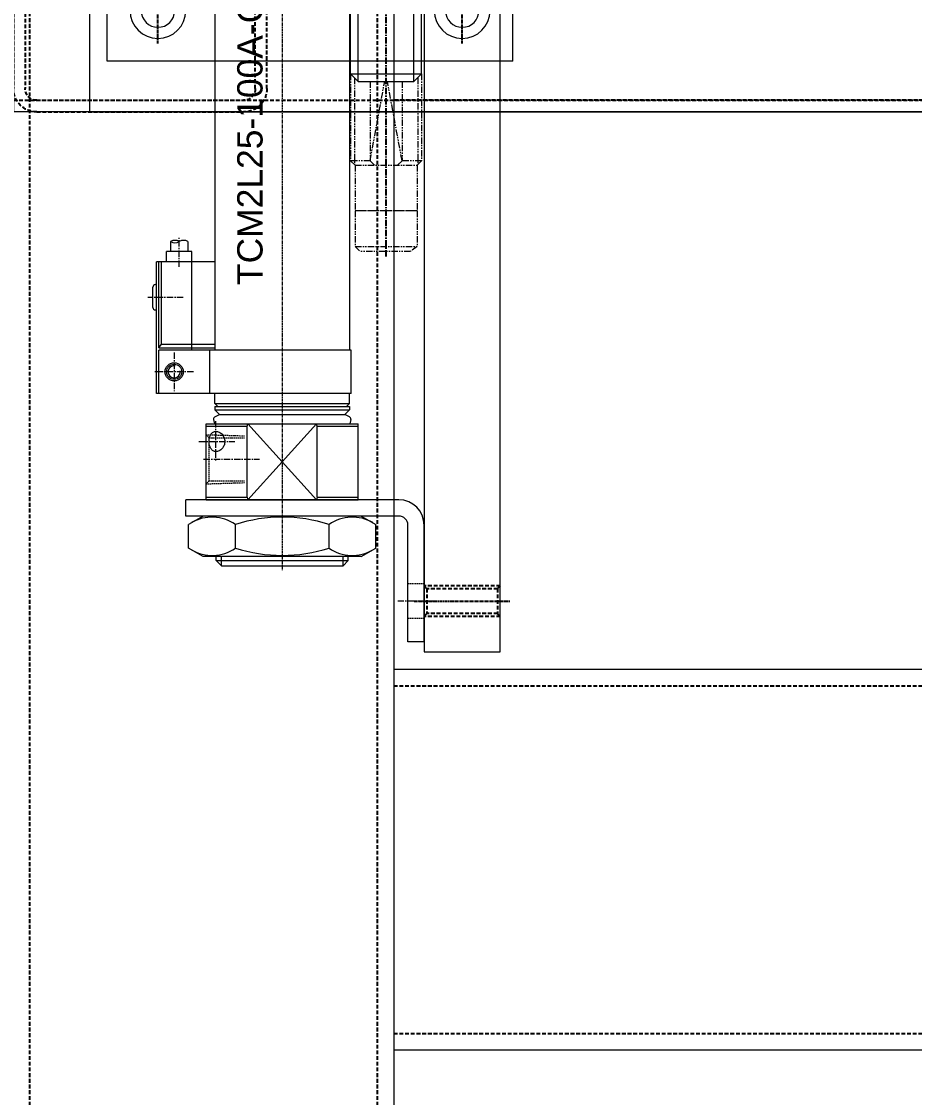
# Model space of a CAD drawing. Header units: millimetres. Extents: x -32759 to 129432, y 390 to 54305.
# Drawn here: x 32644.6 to 32820.7, y 24282.5 to 24494.8 of the extents above; entities that cross this region are included whole.
import ezdxf

# ---------------------------------------------------------------- set-up
doc = ezdxf.new("R2010")
doc.units = ezdxf.units.MM
for name, pattern in [('CENTER', [2, 1.25, -0.25, 0.25, -0.25]), ('HIDDEN', [0.375, 0.25, -0.125]), ('PHANTOM', [2.5, 1.25, -0.25, 0.25, -0.25, 0.25, -0.25])]:
    doc.linetypes.add(name, pattern=pattern)
doc.layers.add('_BODY', color=7, linetype='Continuous', lineweight=13)
doc.layers.add('CL', color=1, linetype='CENTER')
doc.layers.add('HL', color=2, linetype='HIDDEN')
doc.styles.get("Standard").update_dxf_attribs({"font": 'arial.ttf'})
doc.dimstyles.new('AM_ISO$0', dxfattribs={"dimtxt": 3.5, "dimasz": 3.5, "dimexe": 1, "dimexo": 1, "dimgap": 1.5, "dimtad": 1, "dimdsep": 46, "dimtxsty": 'Standard', "dimcen": 0, "dimclrd": 256, "dimclre": 256, "dimclrt": 2, "dimadec": 0, "dimazin": 2, "dimtp": 0.1, "dimtm": 0.1, "dimtfac": 0.71, "dimtdec": 3, "dimtmove": 0, "dimatfit": 3, "dimfxl": 1, "dimlwd": -1, "dimlwe": -1, "dimarcsym": 1})

# ---------------------------------------------------------------- blocks, each defined once
blk = doc.blocks.new('r6ewet')
at = {"ltscale": 0.5}
for p, q in [((205552.73, 30224.74), (205552.73, 30649.74)), ((205552.73, 30649.74), (205627.73, 30649.74)), ((205627.73, 30649.74), (205627.73, 30224.74)), ((205627.73, 30224.74), (205552.73, 30224.74))]:
    blk.add_line(p, q, dxfattribs=at)
at = {"layer": 'HL', "ltscale": 3}
for p, q in [((205555.93, 30224.74), (205555.93, 30649.74)), ((205624.53, 30224.74), (205624.53, 30649.74))]:
    blk.add_line(p, q, dxfattribs=at)
blk = doc.blocks.new('yiiyik')
at = {"ltscale": 0.5}
blk.add_line((205215.39, 28869.14), (202315.39, 28869.14), dxfattribs=at)
at = {"layer": 'HL', "ltscale": 3}
for p, q in [((202315.39, 28865.94), (205215.39, 28865.94)), ((202315.39, 28797.34), (205215.39, 28797.34))]:
    blk.add_line(p, q, dxfattribs=at)
blk = doc.blocks.new('6WRR')
at = {"ltscale": 0.5}
for p, q in [((212221.53, 14888.67), (211796.53, 14888.67)), ((211796.53, 14888.67), (211796.53, 14838.67)), ((212221.53, 14888.67), (212221.53, 14838.67)), ((211796.53, 14838.67), (212221.53, 14838.67))]:
    blk.add_line(p, q, dxfattribs=at)
at = {"layer": 'HL', "ltscale": 3}
for p, q in [((211796.53, 14886.37), (212221.53, 14886.37)), ((211796.53, 14840.97), (212221.53, 14840.97))]:
    blk.add_line(p, q, dxfattribs=at)
blk = doc.blocks.new('78544')
at = {"color": 0}
for name, p in [('r6ewet', (-14728.42, -7180.69)), ('yiiyik', (-12321.08, -5825.08))]:
    blk.add_blockref(name, p, dxfattribs=at)
at = {"rotation": 270}
blk.add_blockref('6WRR', (176170.65, 235265.59), dxfattribs=at)
blk = doc.blocks.new('GFI8LL')
at = {"ltscale": 0.5}
for p, q in [((198261.18, 20198.69), (198261.18, 19808.69)), ((198261.18, 20198.69), (198311.18, 20198.69)), ((198311.18, 19808.69), (198311.18, 20198.69)), ((198311.18, 19808.69), (198261.18, 19808.69))]:
    blk.add_line(p, q, dxfattribs=at)
at = {"layer": 'HL', "ltscale": 3}
for p, q in [((198263.48, 19808.69), (198263.48, 20198.69)), ((198308.88, 19808.69), (198308.88, 20198.69))]:
    blk.add_line(p, q, dxfattribs=at)
blk = doc.blocks.new('56e43')
at = {"layer": 'HL', "ltscale": 3}
for p, q in [((237551.98, 2183.25), (237592.78, 2183.25)), ((237551.98, 2180.95), (237592.78, 2180.95)), ((237547.38, 2137.85), (237547.38, 2178.65)), ((237549.68, 2137.85), (237549.68, 2178.65)), ((237595.08, 2178.65), (237595.08, 2137.85)), ((237597.38, 2178.65), (237597.38, 2137.85)), ((237592.78, 2135.55), (237551.98, 2135.55)), ((237592.78, 2133.25), (237551.98, 2133.25))]:
    blk.add_line(p, q, dxfattribs=at)
for centre, radius, start, end in [((237551.98, 2178.65), 4.6, 90, 180), ((237592.78, 2178.65), 4.6, 0, 90), ((237551.98, 2178.65), 2.3, 90, 180), ((237592.78, 2178.65), 2.3, 0, 90), ((237551.98, 2137.85), 4.6, 180, 270), ((237551.98, 2137.85), 2.3, 180, 270), ((237592.78, 2137.85), 4.6, 270, 0), ((237592.78, 2137.85), 2.3, 270, 0)]:
    blk.add_arc(centre, radius, start, end, dxfattribs=at)
blk = doc.blocks.new('65733')
at = {"ltscale": 0.5}
for p, q in [((198569.73, 18208.05), (198569.73, 18568.05)), ((198999.73, 18208.05), (198569.73, 18208.05))]:
    blk.add_line(p, q, dxfattribs=at)
blk = doc.blocks.new('56E4T3')
for name, p in [('GFI8LL', (308.55, 0)), ('65733', (0, 1615.64))]:
    blk.add_blockref(name, p)
at = {"color": 0, "rotation": 90}
blk.add_blockref('56e43', (200752.98, -217738.69), dxfattribs=at)
blk = doc.blocks.new('78werwty')
at = {"ltscale": 0.5}
for radius in [5.5, 3.3]:
    blk.add_circle((232333.98, 37817.89), radius, dxfattribs=at)
at = {"layer": 'CL', "ltscale": 0.5}
for p, q in [((232333.98, 37824.39), (232333.98, 37811.39)), ((232327.48, 37817.89), (232340.48, 37817.89))]:
    blk.add_line(p, q, dxfattribs=at)
blk = doc.blocks.new('689341Q3R')
at = {"ltscale": 0.5}
blk.add_circle((238522.48, 30112.96), 2.75, dxfattribs=at)
at = {"layer": 'CL', "ltscale": 0.5}
for p, q in [((238522.48, 30107.21), (238522.48, 30118.71)), ((238528.23, 30112.96), (238516.73, 30112.96))]:
    blk.add_line(p, q, dxfattribs=at)
at = {"layer": 'HL', "ltscale": 3}
blk.add_circle((238522.48, 30112.96), 4.75, dxfattribs=at)
blk = doc.blocks.new('67SRWRW')
at = {"ltscale": 0.5}
for p, q in [((237743.8, 30414.41), (237743.8, 30334.41)), ((237743.8, 30414.41), (237923.8, 30414.41)), ((237923.8, 30414.41), (237923.8, 30334.41)), ((237743.8, 30334.41), (237923.8, 30334.41))]:
    blk.add_line(p, q, dxfattribs=at)
for radius in [26, 20]:
    blk.add_circle((237833.8, 30374.41), radius, dxfattribs=at)
at = {"layer": 'CL', "ltscale": 0.5}
for p, q in [((237833.8, 30346.59), (237833.8, 30402.23)), ((237805.98, 30374.41), (237861.62, 30374.41))]:
    blk.add_line(p, q, dxfattribs=at)
for name, p in [('78werwty', (5419.82, -7413.48)), ('78werwty', (5579.82, -7413.48)), ('689341Q3R', (-713.68, 287.46)), ('689341Q3R', (-663.68, 287.46)), ('689341Q3R', (-713.68, 235.46)), ('689341Q3R', (-663.68, 235.46)), ('78werwty', (5419.82, -7473.48)), ('78werwty', (5579.82, -7473.48))]:
    blk.add_blockref(name, p)
blk = doc.blocks.new('t7weyey')
at = {"layer": 'CL', "ltscale": 0.5}
blk.add_line((242452.53, 30400.23), (242433.53, 30400.23), dxfattribs=at)
at = {"layer": 'HL', "ltscale": 3}
for p, q in [((242435.53, 30403.23), (242436.07, 30402.69)), ((242435.53, 30403.23), (242450.53, 30403.23)), ((242436.07, 30402.69), (242436.07, 30397.77)), ((242436.07, 30402.69), (242449.99, 30402.69)), ((242449.99, 30402.69), (242450.53, 30403.23)), ((242449.99, 30402.69), (242449.99, 30397.77)), ((242435.53, 30397.23), (242436.07, 30397.77)), ((242436.07, 30397.77), (242449.99, 30397.77)), ((242449.99, 30397.77), (242450.53, 30397.23)), ((242435.53, 30397.23), (242450.53, 30397.23))]:
    blk.add_line(p, q, dxfattribs=at)
blk = doc.blocks.new('ITYRT')
at = {"ltscale": 0.5}
for p, q in [((239043.15, 30458.73), (239448.15, 30458.73)), ((239043.15, 30443.73), (239043.15, 30458.73)), ((239265.15, 30443.73), (239043.15, 30443.73))]:
    blk.add_line(p, q, dxfattribs=at)
at = {"rotation": 270}
blk.add_blockref('t7weyey', (208652.91, 272894.26), dxfattribs=at)
blk = doc.blocks.new('ORDERNO')
at = {"color": 3}
blk.add_attdef('ORDER', (0, 0), '', height=5, dxfattribs=at)
blk = doc.blocks.new('TTJTJ')
at = {"color": 2, "linetype": 'CENTER'}
for p, q in [((239108.7, 31659.68), (239108.7, 31666.68)), ((239094.05, 31657.68), (239094.05, 31665.28)), ((239097.85, 31661.48), (239090.25, 31661.48)), ((239114.75, 31660.48), (239120.75, 31660.48)), ((239080.3, 31656.61), (239080.3, 31649.51)), ((239076.8, 31655.68), (239076.8, 31644.63)), ((239084.3, 31653.31), (239076.3, 31653.31)), ((239048.8, 31610.18), (239048.8, 31617.38))]:
    blk.add_line(p, q, dxfattribs=at)
for p, q in [((239089.75, 31664.98), (239115.75, 31664.98)), ((239089.75, 31653.48), (239089.75, 31664.98)), ((239106.25, 31665.18), (239106.25, 31664.98)), ((239106.75, 31665.68), (239110.75, 31665.68)), ((239111.25, 31665.18), (239111.25, 31664.98)), ((239115.75, 31653.48), (239115.75, 31664.98)), ((239089.8, 31626.58), (239089.8, 31664.48)), ((239089.8, 31664.48), (239098.3, 31664.48)), ((239098.3, 31626.58), (239098.3, 31664.48)), ((239098.75, 31664.48), (239115.75, 31664.48)), ((239098.75, 31664.48), (239099.5, 31663.98)), ((239098.75, 31664.48), (239098.75, 31653.48)), ((239099.5, 31663.98), (239115.75, 31663.98)), ((239099.5, 31663.98), (239099.5, 31653.48)), ((239057.6, 31655.78), (239059.26, 31658.66)), ((239059.26, 31658.66), (239063.94, 31658.66)), ((239065.6, 31655.78), (239063.94, 31658.66)), ((239065.6, 31659.18), (239068.8, 31659.18)), ((239065.6, 31617.18), (239065.6, 31659.18)), ((239068.8, 31617.18), (239068.8, 31659.18)), ((239089.75, 31657.98), (239089.8, 31657.98)), ((239098.3, 31657.98), (239115.75, 31657.98)), ((239057.6, 31624.58), (239057.6, 31655.78)), ((239065.6, 31624.58), (239065.6, 31655.78)), ((239068.8, 31655.18), (239068.8, 31625.18)), ((239069.3, 31655.18), (239069.3, 31647.06)), ((239083.3, 31655.18), (239083.3, 31647.06)), ((239083.8, 31655.18), (239083.8, 31625.18)), ((239089.8, 31654.48), (239098.3, 31654.48)), ((239056.8, 31653.18), (239055.8, 31652.18)), ((239055.8, 31652.18), (239055.8, 31628.18)), ((239056.8, 31653.18), (239057.6, 31653.18)), ((239056.8, 31653.18), (239056.8, 31627.18)), ((239085.16, 31653.46), (239085.6, 31652.53)), ((239085.6, 31652.53), (239086.55, 31653.48)), ((239085.6, 31652.53), (239085.6, 31627.83)), ((239087.2, 31653.48), (239086.55, 31653.48)), ((239086.55, 31653.48), (239086.55, 31626.88)), ((239087.8, 31653.48), (239087.2, 31652.88)), ((239087.2, 31653.48), (239087.2, 31626.88)), ((239087.8, 31653.48), (239087.8, 31626.88)), ((239087.8, 31653.48), (239089.8, 31653.48)), ((239089.75, 31653.48), (239089.8, 31653.48)), ((239115.75, 31653.48), (239098.3, 31653.48)), ((239059.26, 31649.42), (239063.94, 31649.42)), ((239069.3, 31647.06), (239068.8, 31646.97)), ((239069.3, 31647.06), (239083.3, 31647.06)), ((239083.3, 31647.06), (239083.8, 31646.97)), ((239069.3, 31633.31), (239068.8, 31633.4)), ((239069.3, 31633.31), (239083.3, 31633.31)), ((239069.3, 31633.31), (239069.3, 31625.18)), ((239083.3, 31633.31), (239083.8, 31633.4)), ((239083.3, 31633.31), (239083.3, 31625.18)), ((239059.26, 31630.94), (239063.94, 31630.94)), ((239055.8, 31628.18), (239056.8, 31627.18)), ((239056.8, 31627.18), (239057.6, 31627.18)), ((239085.16, 31626.9), (239085.6, 31627.83)), ((239085.6, 31627.83), (239086.55, 31626.88)), ((239087.2, 31626.88), (239086.55, 31626.88)), ((239087.8, 31626.88), (239087.2, 31627.48)), ((239087.8, 31626.88), (239089.8, 31626.88)), ((239089.8, 31626.58), (239098.3, 31626.58)), ((239057.6, 31624.58), (239059.26, 31621.71)), ((239065.6, 31624.58), (239063.94, 31621.71)), ((239059.26, 31621.71), (239063.94, 31621.71)), ((239040.8, 31615.38), (239063.8, 31615.38)), ((239040.8, 31612.18), (239040.8, 31615.38)), ((239040.8, 31612.18), (239063.8, 31612.18))]:
    blk.add_line(p, q)
at = {"linetype": 'Continuous'}
for p, q in [((239115.75, 31662.98), (239117.75, 31662.98)), ((239117.75, 31657.98), (239117.75, 31662.98)), ((239119.75, 31662.18), (239117.75, 31662.18)), ((239119.75, 31658.78), (239117.75, 31658.78)), ((239115.75, 31657.98), (239117.75, 31657.98)), ((239068.8, 31655.18), (239083.8, 31655.18)), ((239084.67, 31653.75), (239083.8, 31653.53)), ((239084.67, 31626.62), (239083.8, 31626.83)), ((239068.8, 31625.18), (239083.8, 31625.18))]:
    blk.add_line(p, q, dxfattribs=at)
at = {"color": 3, "linetype": 'HIDDEN'}
for p, q in [((239072.55, 31654.58), (239071.95, 31655.18)), ((239071.95, 31655.18), (239072.19, 31647.58)), ((239072.55, 31654.58), (239081.05, 31654.58)), ((239072.55, 31654.58), (239072.55, 31647.58)), ((239081.05, 31654.58), (239081.65, 31655.18)), ((239081.05, 31654.58), (239081.05, 31647.58)), ((239081.65, 31655.18), (239081.42, 31647.58)), ((239045.4, 31612.18), (239045.4, 31615.38)), ((239052.2, 31612.18), (239052.2, 31615.38))]:
    blk.add_line(p, q, dxfattribs=at)
at = {"color": 2}
for p, q in [((239055.8, 31652.18), (239057.6, 31652.18)), ((239055.8, 31628.18), (239057.6, 31628.18))]:
    blk.add_line(p, q, dxfattribs=at)
at = {"ltscale": 0.5}
for p, q in [((239200.3, 31653.48), (239098.3, 31653.48)), ((239200.3, 31626.88), (239098.3, 31626.88))]:
    blk.add_line(p, q, dxfattribs=at)
at = {"color": 1}
for p, q in [((239083.8, 31646.97), (239068.8, 31633.4)), ((239068.8, 31646.97), (239083.8, 31633.4))]:
    blk.add_line(p, q, dxfattribs=at)
at = {"color": 2, "linetype": 'CENTER', "ltscale": 0.5}
blk.add_line((239276.8, 31640.18), (239054.8, 31640.18), dxfattribs=at)
for points in [[(239078.3, 31653.31, -0.142226), (239078.44, 31653.77, -0.107167), (239078.89, 31654.23, -0.078761), (239079.51, 31654.51, -0.066159), (239080.3, 31654.61, -0.066159), (239081.1, 31654.51, -0.078761), (239081.72, 31654.23, -0.107167), (239082.17, 31653.77, -0.142226), (239082.3, 31653.31, -0.142226)], [(239080.3, 31651.51, -0.08943), (239079.53, 31651.65, -0.094265), (239078.89, 31652.03, -0.102019), (239078.45, 31652.63, -0.108272), (239078.3, 31653.31, -0.108272)], [(239082.3, 31653.31, -0.108272), (239082.15, 31652.63, -0.102019), (239081.72, 31652.03, -0.094265), (239081.08, 31651.65, -0.08943), (239080.3, 31651.51, -0.08943)]]:
    blk.add_lwpolyline(points, format="xyb")
for radius in [1.8, 1.5]:
    blk.add_circle((239094.05, 31661.48), radius)
for centre, radius, start, end in [((239106.75, 31665.18), 0.5, 90, 180), ((239110.75, 31665.18), 0.5, 0, 90), ((239065.93, 31654.01), 8.1, 150, 214.5651), ((239057.28, 31654.01), 8.1, 325.4349, 30), ((239088.4, 31640.18), 30.57, 162.412, 197.588), ((239034.8, 31640.18), 30.57, 342.412, 17.588), ((239065.93, 31626.35), 8.1, 145.4349, 210), ((239057.28, 31626.35), 8.1, 330, 34.5651), ((239063.8, 31617.18), 5, 270, 0), ((239063.8, 31617.18), 1.8, 270, 0)]:
    blk.add_arc(centre, radius, start, end)
at = {"color": 2}
for centre, radius, start, end in [((239094.05, 31661.48), 1.2, 350, 280), ((239121.22, 31661.33), 1.7, 150, 210), ((239118.28, 31661.33), 1.7, 330, 30), ((239118.28, 31659.63), 1.7, 330, 30)]:
    blk.add_arc(centre, radius, start, end, dxfattribs=at)
at = {"linetype": 'Continuous'}
for centre, start, end in [((239084.7, 31653.25), 25.3482, 94.2914), ((239084.7, 31627.12), 265.7086, 334.6518)]:
    blk.add_arc(centre, 0.5, start, end, dxfattribs=at)
at = {"ltscale": 0.5}
ref = blk.add_blockref('ORDERNO', (239191.17, 31644.05), dxfattribs=dict(at, xscale=-1))
ref.add_attrib('ORDER', 'TCM2L25-100A-C73K', (239111.17, 31644.05), dxfattribs={"color": 3, "height": 5})
blk = doc.blocks.new('67rwwrw')
at = {"rotation": 270}
blk.add_blockref('ITYRT', (192148.34, 274391.84), dxfattribs=at)
at = {"xscale": -1, "rotation": 90}
blk.add_blockref('TTJTJ', (254204.25, 274387.5), dxfattribs=at)
blk = doc.blocks.new('5784tw4w')
blk.add_blockref('67rwwrw', (88.63, -333.46))
blk = doc.blocks.new('tytereyy')
for p, q in [((249869.34, 47666.06), (249849.79, 47666.06)), ((249869.34, 47666.06), (249870.84, 47664.56)), ((249869.34, 47666.06), (249869.34, 47652.06)), ((249870.84, 47664.56), (249870.84, 47653.56)), ((249869.34, 47652.06), (249849.79, 47652.06)), ((249870.84, 47653.56), (249869.34, 47652.06))]:
    blk.add_line(p, q)
at = {"color": 3}
for p, q in [((249870.84, 47664.56), (249849.84, 47664.56)), ((249870.84, 47653.56), (249849.84, 47653.56))]:
    blk.add_line(p, q, dxfattribs=at)
at = {"color": 8, "linetype": 'PHANTOM'}
for p, q in [((249869.34, 47666.06), (249886.44, 47666.06)), ((249870.09, 47665.31), (249887.19, 47665.31)), ((249886.44, 47662.21), (249886.44, 47666.06)), ((249886.44, 47666.06), (249887.34, 47665.16)), ((249887.34, 47665.16), (249887.34, 47652.96)), ((249887.34, 47665.16), (249896.24, 47665.16)), ((249896.24, 47665.16), (249896.24, 47652.96)), ((249896.24, 47665.16), (249896.34, 47665.06)), ((249896.34, 47665.16), (249903.34, 47665.16)), ((249896.34, 47652.96), (249896.34, 47665.16)), ((249903.34, 47665.16), (249903.34, 47652.96)), ((249903.34, 47665.16), (249904.34, 47664.16)), ((249904.34, 47654.26), (249904.34, 47664.16)), ((249870.84, 47662.21), (249886.44, 47662.21)), ((249886.44, 47662.21), (249870.84, 47659.34)), ((249886.44, 47662.21), (249887.34, 47661.31)), ((249886.44, 47655.91), (249870.84, 47658.78)), ((249886.44, 47655.91), (249887.34, 47656.81)), ((249870.84, 47655.91), (249886.44, 47655.91)), ((249886.44, 47652.06), (249886.44, 47655.91)), ((249903.34, 47652.96), (249904.34, 47654.26)), ((249869.34, 47652.06), (249886.44, 47652.06)), ((249870.09, 47652.81), (249887.19, 47652.81)), ((249886.44, 47652.06), (249887.34, 47652.96)), ((249887.34, 47652.96), (249896.24, 47652.96)), ((249896.24, 47652.96), (249896.34, 47653.06)), ((249896.34, 47652.96), (249903.34, 47652.96))]:
    blk.add_line(p, q, dxfattribs=at)
at = {"layer": 'CL'}
blk.add_line((249905.34, 47659.06), (249845.84, 47659.06), dxfattribs=at)
blk = doc.blocks.new('7RTWTW')
blk.add_blockref('tytereyy', (-25098.21, -13555.99))
blk = doc.blocks.new('578w3rwt')
for name, p, rotation in [('5784tw4w', (256087.87, -188024.34), 90), ('7RTWTW', (445957.76, 68751.92), 180)]:
    blk.add_blockref(name, p, dxfattribs=dict(rotation=rotation))
blk = doc.blocks.new('utoiol')
for name, p in [('578w3rwt', (-12630.707, -4924.101)), ('67SRWRW', (-29185.372, -664.654))]:
    blk.add_blockref(name, p)
blk = doc.blocks.new('sdfgsdfgcxvxbxcv')
at = {"xscale": -1, "rotation": 270}
for name, p in [('78544', (258017.854, -53812.435)), ('56E4T3', (261178.218, -61372.848))]:
    blk.add_blockref(name, p, dxfattribs=at)
blk.add_blockref('utoiol', (251335.649, -71351.552), dxfattribs=at)
blk = doc.blocks.new('*D1346')
at = {"linetype": 'ByBlock', "ltscale": 0.5, "transparency": 16777216}
for p, q in [((97795.9, 11019.96), (97795.9, 11065.88)), ((98305.9, 11019.96), (98305.9, 11065.88)), ((97799.4, 11064.88), (98302.4, 11064.88))]:
    blk.add_line(p, q, dxfattribs=at)
at = {"ltscale": 0.5, "transparency": 16777216}
for points in [[(97799.4, 11064.3), (97799.4, 11065.47), (97795.9, 11064.88)], [(98302.4, 11064.3), (98302.4, 11065.47), (98305.9, 11064.88)]]:
    blk.add_solid(points, dxfattribs=at)
at = {"layer": 'Defpoints', "color": 0, "ltscale": 0.5, "transparency": 16777216}
for p in [(98305.9, 11064.88), (97795.9, 11018.96), (98305.9, 11018.96)]:
    blk.add_point(p, dxfattribs=at)
at = {"color": 2, "ltscale": 0.5, "transparency": 16777216, "insert": (98050.9, 11061.6), "char_height": 3.5, "attachment_point": 5, "rotation": 180}
blk.add_mtext('510', dxfattribs=at)
blk = doc.blocks.new('y8e5ey')
at = {"ltscale": 0.5}
dim = blk.add_linear_dim(base=(98305.895, 11064.885), p1=(97795.895, 11018.96), p2=(98305.895, 11018.96), angle=180, dimstyle='AM_ISO$0', dxfattribs=at)
dim.commit()
dim.dimension.update_dxf_attribs({"geometry": '*D1346', "text_midpoint": (98050.895, 11061.598)})
blk = doc.blocks.new('2')
at = {"color": 6, "xscale": -1}
blk.add_blockref('y8e5ey', (121155.752, -6800.077), dxfattribs=at)
blk = doc.blocks.new('sdfgcxvbcbxcvbxc')
blk.add_blockref('2', (292948.326, 132792.991))

msp = doc.modelspace()

# ---------------------------------------------------------------- block references
at = {"layer": '_BODY'}
for name in ['sdfgcxvbcbxcvbxc', 'sdfgsdfgcxvxbxcv']:
    msp.add_blockref(name, (-248343.91, -112719.97), dxfattribs=at)

doc.saveas('drawing.dxf')
